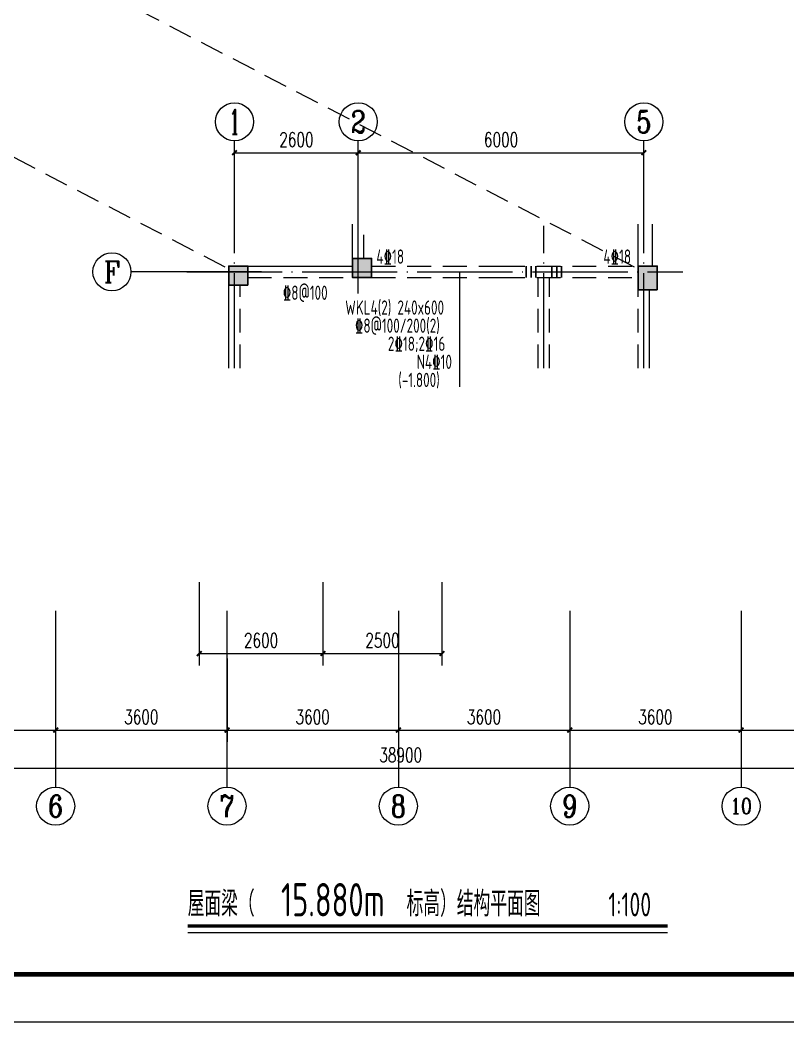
# Model space of a CAD drawing. Extents: x 1051052 to 1482120, y -981644 to -673261.
# Drawn here: x 1375868 to 1392001, y -981644 to -960599 of the extents above; entities that cross this region are included whole.
import ezdxf
from ezdxf.enums import TextEntityAlignment as Align

# ---------------------------------------------------------------- set-up
doc = ezdxf.new("R2010")
doc.units = 0
doc.header["$LTSCALE"] = 1000
doc.header["$MEASUREMENT"] = 0
doc.linetypes.add('DOTE', pattern=[2.42, 2, -0.2, 0.02, -0.2])
doc.linetypes.add('线型3', pattern=[750, 500, -250])
for name, color, linetype in [('AXIS', 3, 'Continuous'), ('AXIS_TEXT', 7, 'Continuous'), ('DIM_SYMB', 3, 'Continuous'), ('DOTE', 1, 'DOTE'), ('PUB_TEXT', 7, 'Continuous'), ('TK', 142, 'Continuous'), ('填充', 8, 'Continuous')]:
    doc.layers.add(name, color=color, linetype=linetype)
for name, color, linetype, lineweight in [('BEAM', 4, 'Continuous', 25), ('BEAM-DASH', 4, '线型3', 25), ('BEAM-JZ-H', 2, 'Continuous', 25), ('BEAM-JZ-NUM-H', 6, 'Continuous', 25), ('BEAM-REINGJ', 1, 'Continuous', 50), ('BEAM-YW-H', 7, 'Continuous', 25), ('COLU', 2, 'Continuous', 30)]:
    doc.layers.add(name, color=color, linetype=linetype, lineweight=lineweight)
doc.layers.add('COLU-HATCH', color=7, linetype='Continuous', lineweight=25, true_color=0x5b5b5b)
doc.styles.add('_TCH_AXIS', font='COMPLEX', dxfattribs={"bigfont": 'GBCBIG'})
doc.styles.add('_TCH_DIM_T3', font='SIMPLEX', dxfattribs={"width": 0.705882, "bigfont": 'GBCBIG'})
doc.styles.add('COMPLEX', font='COMPLEX')
doc.styles.get("Standard").update_dxf_attribs({"font": 'tssdeng.shx', "width": 0.7, "bigfont": '0hztxt.shx'})
doc.styles.add('TSSD_Dimension', font='Tssdeng.shx', dxfattribs={"width": 0.7, "bigfont": 'Hztxt.shx'})
doc.dimstyles.new('_TCH_ARCH&&100', dxfattribs={"dimtxt": 297.5, "dimasz": 100, "dimexe": 250, "dimexo": 300, "dimgap": 126.25, "dimtad": 1, "dimdec": 0, "dimzin": 0, "dimdsep": 46, "dimtxsty": '_TCH_DIM_T3', "dimblk": 'ARCHTICK', "dimcen": 0.09, "dimclrt": 7, "dimazin": 2, "dimtfac": 1, "dimtdec": 0, "dimtix": 1, "dimtmove": 2, "dimatfit": 3, "dimfxl": 0, "dimtolj": 1, "dimtzin": 0, "dimarcsym": 0})

# ---------------------------------------------------------------- blocks, each defined once
blk = doc.blocks.new('_ArchTick')
at = {"color": 0, "linetype": 'ByBlock', "const_width": 0.4}
blk.add_lwpolyline([(-0.5, -0.5), (0.5, 0.5)], dxfattribs=at)
blk = doc.blocks.new('*D280')
at = {"layer": 'AXIS', "color": 0, "lineweight": -2, "transparency": 16777216}
for p, q in [((1376616, -974012), (1376616, -975762)), ((1380216, -974012), (1380216, -975762)), ((1376616, -975512), (1380216, -975512))]:
    blk.add_line(p, q, dxfattribs=at)
at = {"layer": 'Defpoints', "color": 0, "transparency": 16777216}
for p in [(1376616, -973012), (1380216, -973012), (1380216, -975512)]:
    blk.add_point(p, dxfattribs=at)
at = {"layer": 'AXIS', "color": 0, "lineweight": -2, "transparency": 16777216, "xscale": 100, "yscale": 100, "zscale": 100, "rotation": 180}
blk.add_blockref('_ArchTick', (1376616, -975512), dxfattribs=at)
at = {"layer": 'AXIS', "color": 0, "lineweight": -2, "transparency": 16777216, "xscale": 100, "yscale": 100, "zscale": 100}
blk.add_blockref('_ArchTick', (1380216, -975512), dxfattribs=at)
at = {"layer": 'AXIS', "color": 7, "transparency": 16777216, "insert": (1378416, -975237), "char_height": 297.5, "attachment_point": 5, "style": '_TCH_DIM_T3'}
blk.add_mtext('\\A1;3600', dxfattribs=at)
blk = doc.blocks.new('*D281')
at = {"layer": 'AXIS', "color": 0, "lineweight": -2, "transparency": 16777216}
for p, q in [((1380216, -974012), (1380216, -975762)), ((1383816, -974012), (1383816, -975762)), ((1380216, -975512), (1383816, -975512))]:
    blk.add_line(p, q, dxfattribs=at)
at = {"layer": 'Defpoints', "color": 0, "transparency": 16777216}
for p in [(1380216, -973012), (1383816, -973012), (1383816, -975512)]:
    blk.add_point(p, dxfattribs=at)
at = {"layer": 'AXIS', "color": 0, "lineweight": -2, "transparency": 16777216, "xscale": 100, "yscale": 100, "zscale": 100, "rotation": 180}
blk.add_blockref('_ArchTick', (1380216, -975512), dxfattribs=at)
at = {"layer": 'AXIS', "color": 0, "lineweight": -2, "transparency": 16777216, "xscale": 100, "yscale": 100, "zscale": 100}
blk.add_blockref('_ArchTick', (1383816, -975512), dxfattribs=at)
at = {"layer": 'AXIS', "color": 7, "transparency": 16777216, "insert": (1382016, -975237), "char_height": 297.5, "attachment_point": 5, "style": '_TCH_DIM_T3'}
blk.add_mtext('\\A1;3600', dxfattribs=at)
blk = doc.blocks.new('*D282')
at = {"layer": 'AXIS', "color": 0, "lineweight": -2, "transparency": 16777216}
for p, q in [((1383816, -974012), (1383816, -975762)), ((1387416, -974012), (1387416, -975762)), ((1383816, -975512), (1387416, -975512))]:
    blk.add_line(p, q, dxfattribs=at)
at = {"layer": 'Defpoints', "color": 0, "transparency": 16777216}
for p in [(1383816, -973012), (1387416, -973012), (1387416, -975512)]:
    blk.add_point(p, dxfattribs=at)
at = {"layer": 'AXIS', "color": 0, "lineweight": -2, "transparency": 16777216, "xscale": 100, "yscale": 100, "zscale": 100, "rotation": 180}
blk.add_blockref('_ArchTick', (1383816, -975512), dxfattribs=at)
at = {"layer": 'AXIS', "color": 0, "lineweight": -2, "transparency": 16777216, "xscale": 100, "yscale": 100, "zscale": 100}
blk.add_blockref('_ArchTick', (1387416, -975512), dxfattribs=at)
at = {"layer": 'AXIS', "color": 7, "transparency": 16777216, "insert": (1385616, -975237), "char_height": 297.5, "attachment_point": 5, "style": '_TCH_DIM_T3'}
blk.add_mtext('\\A1;3600', dxfattribs=at)
blk = doc.blocks.new('*D283')
at = {"layer": 'AXIS', "color": 0, "lineweight": -2, "transparency": 16777216}
for p, q in [((1387416, -974012), (1387416, -975762)), ((1391016, -974012), (1391016, -975762)), ((1387416, -975512), (1391016, -975512))]:
    blk.add_line(p, q, dxfattribs=at)
at = {"layer": 'Defpoints', "color": 0, "transparency": 16777216}
for p in [(1387416, -973012), (1391016, -973012), (1391016, -975512)]:
    blk.add_point(p, dxfattribs=at)
at = {"layer": 'AXIS', "color": 0, "lineweight": -2, "transparency": 16777216, "xscale": 100, "yscale": 100, "zscale": 100, "rotation": 180}
blk.add_blockref('_ArchTick', (1387416, -975512), dxfattribs=at)
at = {"layer": 'AXIS', "color": 0, "lineweight": -2, "transparency": 16777216, "xscale": 100, "yscale": 100, "zscale": 100}
blk.add_blockref('_ArchTick', (1391016, -975512), dxfattribs=at)
at = {"layer": 'AXIS', "color": 7, "transparency": 16777216, "insert": (1389216, -975237), "char_height": 297.5, "attachment_point": 5, "style": '_TCH_DIM_T3'}
blk.add_mtext('\\A1;3600', dxfattribs=at)
blk = doc.blocks.new('*D284')
at = {"layer": 'AXIS', "color": 0, "lineweight": -2, "transparency": 16777216}
for p, q in [((1391016, -974012), (1391016, -975762)), ((1394616, -974012), (1394616, -975762)), ((1391016, -975512), (1394616, -975512))]:
    blk.add_line(p, q, dxfattribs=at)
at = {"layer": 'Defpoints', "color": 0, "transparency": 16777216}
for p in [(1391016, -973012), (1394616, -973012), (1394616, -975512)]:
    blk.add_point(p, dxfattribs=at)
at = {"layer": 'AXIS', "color": 0, "lineweight": -2, "transparency": 16777216, "xscale": 100, "yscale": 100, "zscale": 100, "rotation": 180}
blk.add_blockref('_ArchTick', (1391016, -975512), dxfattribs=at)
at = {"layer": 'AXIS', "color": 0, "lineweight": -2, "transparency": 16777216, "xscale": 100, "yscale": 100, "zscale": 100}
blk.add_blockref('_ArchTick', (1394616, -975512), dxfattribs=at)
at = {"layer": 'AXIS', "color": 7, "transparency": 16777216, "insert": (1392816, -975237), "char_height": 297.5, "attachment_point": 5, "style": '_TCH_DIM_T3'}
blk.add_mtext('\\A1;3600', dxfattribs=at)
blk = doc.blocks.new('*D286')
at = {"layer": 'AXIS', "color": 0, "lineweight": -2, "transparency": 16777216}
for p, q in [((1364416, -974812), (1364416, -976562)), ((1403316, -974812), (1403316, -976562)), ((1364416, -976312), (1403316, -976312))]:
    blk.add_line(p, q, dxfattribs=at)
at = {"layer": 'Defpoints', "color": 0, "transparency": 16777216}
for p in [(1364416, -973012), (1403316, -973012), (1403316, -976312)]:
    blk.add_point(p, dxfattribs=at)
at = {"layer": 'AXIS', "color": 0, "lineweight": -2, "transparency": 16777216, "xscale": 100, "yscale": 100, "zscale": 100, "rotation": 180}
blk.add_blockref('_ArchTick', (1364416, -976312), dxfattribs=at)
at = {"layer": 'AXIS', "color": 0, "lineweight": -2, "transparency": 16777216, "xscale": 100, "yscale": 100, "zscale": 100}
blk.add_blockref('_ArchTick', (1403316, -976312), dxfattribs=at)
at = {"layer": 'AXIS', "color": 7, "transparency": 16777216, "insert": (1383866, -976037), "char_height": 297.5, "attachment_point": 5, "style": '_TCH_DIM_T3'}
blk.add_mtext('\\A1;38900', dxfattribs=at)
blk = doc.blocks.new('_AXISO')
blk.add_circle((0, 0), 0.5)
at = {"layer": 'AXIS_TEXT', "style": 'COMPLEX', "width": 1.041667}
blk.add_attdef('A', text='', height=0.56, dxfattribs=at).set_placement((-0.25, -0.28), (0.25, -0.28), align=Align.FIT)
blk = doc.blocks.new('*D290')
at = {"layer": 'AXIS', "color": 0, "lineweight": -2, "transparency": 16777216}
for p, q in [((1373616, -974012), (1373616, -975762)), ((1376616, -974012), (1376616, -975762)), ((1373616, -975512), (1376616, -975512))]:
    blk.add_line(p, q, dxfattribs=at)
at = {"layer": 'Defpoints', "color": 0, "transparency": 16777216}
for p in [(1373616, -973012), (1376616, -973012), (1376616, -975512)]:
    blk.add_point(p, dxfattribs=at)
at = {"layer": 'AXIS', "color": 0, "lineweight": -2, "transparency": 16777216, "xscale": 100, "yscale": 100, "zscale": 100, "rotation": 180}
blk.add_blockref('_ArchTick', (1373616, -975512), dxfattribs=at)
at = {"layer": 'AXIS', "color": 0, "lineweight": -2, "transparency": 16777216, "xscale": 100, "yscale": 100, "zscale": 100}
blk.add_blockref('_ArchTick', (1376616, -975512), dxfattribs=at)
at = {"layer": 'AXIS', "color": 7, "transparency": 16777216, "insert": (1375116, -975237), "char_height": 297.5, "attachment_point": 5, "style": '_TCH_DIM_T3'}
blk.add_mtext('\\A1;3000', dxfattribs=at)
blk = doc.blocks.new('*D344')
at = {"layer": 'AXIS', "color": 0, "lineweight": -2, "transparency": 16777216}
for p, q in [((1380374, -964586), (1380374, -963136)), ((1382974, -964586), (1382974, -963136)), ((1380374, -963386), (1382974, -963386))]:
    blk.add_line(p, q, dxfattribs=at)
at = {"layer": 'Defpoints', "color": 0, "transparency": 16777216}
for p in [(1382974, -963386), (1380374, -964886), (1382974, -964886)]:
    blk.add_point(p, dxfattribs=at)
at = {"layer": 'AXIS', "color": 0, "lineweight": -2, "transparency": 16777216, "xscale": 100, "yscale": 100, "zscale": 100, "rotation": 180}
blk.add_blockref('_ArchTick', (1380374, -963386), dxfattribs=at)
at = {"layer": 'AXIS', "color": 0, "lineweight": -2, "transparency": 16777216, "xscale": 100, "yscale": 100, "zscale": 100}
blk.add_blockref('_ArchTick', (1382974, -963386), dxfattribs=at)
at = {"layer": 'AXIS', "color": 7, "transparency": 16777216, "insert": (1381674, -963111), "char_height": 297.5, "attachment_point": 5, "style": '_TCH_DIM_T3'}
blk.add_mtext('\\A1;2600', dxfattribs=at)
blk = doc.blocks.new('*D345')
at = {"layer": 'AXIS', "color": 0, "lineweight": -2, "transparency": 16777216}
for p, q in [((1382974, -964586), (1382974, -963136)), ((1388974, -964586), (1388974, -963136)), ((1382974, -963386), (1388974, -963386))]:
    blk.add_line(p, q, dxfattribs=at)
at = {"layer": 'Defpoints', "color": 0, "transparency": 16777216}
for p in [(1388974, -963386), (1382974, -964886), (1388974, -964886)]:
    blk.add_point(p, dxfattribs=at)
at = {"layer": 'AXIS', "color": 0, "lineweight": -2, "transparency": 16777216, "xscale": 100, "yscale": 100, "zscale": 100, "rotation": 180}
blk.add_blockref('_ArchTick', (1382974, -963386), dxfattribs=at)
at = {"layer": 'AXIS', "color": 0, "lineweight": -2, "transparency": 16777216, "xscale": 100, "yscale": 100, "zscale": 100}
blk.add_blockref('_ArchTick', (1388974, -963386), dxfattribs=at)
at = {"layer": 'AXIS', "color": 7, "transparency": 16777216, "insert": (1385974, -963111), "char_height": 297.5, "attachment_point": 5, "style": '_TCH_DIM_T3'}
blk.add_mtext('\\A1;6000', dxfattribs=at)
blk = doc.blocks.new('A2K')
at = {"layer": 'TK'}
blk.add_lwpolyline([(0, 0), (59400, 0), (59400, 42000), (0, 42000)], close=True, dxfattribs=at)
at = {"layer": 'TK', "const_width": 100}
blk.add_lwpolyline([(2500, 1000), (58400, 1000), (58400, 41000), (2500, 41000)], close=True, dxfattribs=at)
blk = doc.blocks.new('*D1370')
at = {"layer": 'AXIS', "color": 0, "lineweight": -2, "transparency": 16777216}
for p, q in [((1379632, -972404), (1379632, -974154)), ((1382232, -972404), (1382232, -974154)), ((1379632, -973904), (1382232, -973904))]:
    blk.add_line(p, q, dxfattribs=at)
at = {"layer": 'Defpoints', "color": 0, "transparency": 16777216}
for p in [(1379632, -971929), (1382232, -971929), (1382232, -973904)]:
    blk.add_point(p, dxfattribs=at)
at = {"layer": 'AXIS', "color": 0, "lineweight": -2, "transparency": 16777216, "xscale": 100, "yscale": 100, "zscale": 100, "rotation": 180}
blk.add_blockref('_ArchTick', (1379632, -973904), dxfattribs=at)
at = {"layer": 'AXIS', "color": 0, "lineweight": -2, "transparency": 16777216, "xscale": 100, "yscale": 100, "zscale": 100}
blk.add_blockref('_ArchTick', (1382232, -973904), dxfattribs=at)
at = {"layer": 'AXIS', "color": 7, "transparency": 16777216, "insert": (1380932, -973629), "char_height": 297.5, "attachment_point": 5, "style": '_TCH_DIM_T3'}
blk.add_mtext('\\A1;2600', dxfattribs=at)
blk = doc.blocks.new('*D1371')
at = {"layer": 'AXIS', "color": 0, "lineweight": -2, "transparency": 16777216}
for p, q in [((1382232, -972404), (1382232, -974154)), ((1384732, -972404), (1384732, -974154)), ((1382232, -973904), (1384732, -973904))]:
    blk.add_line(p, q, dxfattribs=at)
at = {"layer": 'Defpoints', "color": 0, "transparency": 16777216}
for p in [(1382232, -971929), (1384732, -971929), (1384732, -973904)]:
    blk.add_point(p, dxfattribs=at)
at = {"layer": 'AXIS', "color": 0, "lineweight": -2, "transparency": 16777216, "xscale": 100, "yscale": 100, "zscale": 100, "rotation": 180}
blk.add_blockref('_ArchTick', (1382232, -973904), dxfattribs=at)
at = {"layer": 'AXIS', "color": 0, "lineweight": -2, "transparency": 16777216, "xscale": 100, "yscale": 100, "zscale": 100}
blk.add_blockref('_ArchTick', (1384732, -973904), dxfattribs=at)
at = {"layer": 'AXIS', "color": 7, "transparency": 16777216, "insert": (1383482, -973629), "char_height": 297.5, "attachment_point": 5, "style": '_TCH_DIM_T3'}
blk.add_mtext('\\A1;2500', dxfattribs=at)

msp = doc.modelspace()

# ---------------------------------------------------------------- hatches: boundary and pattern name
at = {"layer": 'COLU-HATCH', "transparency": 33554687}
for points in [[(1383253.751, -966007.61), (1383253.751, -965607.61), (1382853.751, -965607.61), (1382853.751, -966007.61)], [(1380653.751, -966167.61), (1380653.751, -965767.61), (1380253.751, -965767.61), (1380253.751, -966167.61)], [(1389253.751, -966267.61), (1389253.751, -965767.61), (1388853.751, -965767.61), (1388853.751, -966267.61)]]:
    msp.add_hatch(color=256, dxfattribs=at).paths.add_polyline_path(points, flags=0)

# ---------------------------------------------------------------- linework, layer by layer
at = {"layer": 'AXIS'}
for p, q in [((1380373.751, -964886.162), (1380373.751, -963136.194)), ((1382973.751, -964886.162), (1382973.751, -963136.194)), ((1388973.751, -964886.162), (1388973.751, -963136.194)), ((1380939.197, -965887.61), (1378198.456, -965887.61)), ((1376615.66, -973011.764), (1376615.66, -976710.424)), ((1380215.66, -973011.764), (1380215.66, -976710.424)), ((1383815.66, -973011.764), (1383815.66, -976710.424)), ((1387415.66, -973011.764), (1387415.66, -976710.424)), ((1391015.66, -973011.764), (1391015.66, -976710.424))]:
    msp.add_line(p, q, dxfattribs=at)
at = {"layer": 'BEAM'}
for p, q in [((1382853.751, -965607.61), (1382853.751, -964886.162)), ((1388853.751, -965767.61), (1388853.751, -964886.162)), ((1389153.751, -965767.61), (1389153.751, -964886.162)), ((1380653.751, -965767.61), (1382853.751, -965767.61)), ((1380253.751, -967912.942), (1380253.751, -966167.61)), ((1389093.751, -967912.942), (1389093.751, -966267.61))]:
    msp.add_line(p, q, dxfattribs=at)
at = {"layer": 'BEAM-DASH', "ltscale": 0.001}
for p, q in [((1364415.66, -957611.764), (1380373.751, -965887.61)), ((1373015.66, -957611.764), (1388973.751, -965887.61)), ((1383093.751, -965607.61), (1383093.751, -964886.162)), ((1383253.751, -965767.61), (1385973.724, -965767.61)), ((1385973.724, -965767.61), (1388853.751, -965767.61)), ((1380493.751, -967912.942), (1380493.751, -966167.61)), ((1380653.751, -966007.61), (1382853.751, -966007.61)), ((1383253.751, -966007.61), (1385973.724, -966007.61)), ((1385973.724, -966007.61), (1388853.751, -966007.61)), ((1386753.751, -967912.942), (1386753.751, -966007.61)), ((1386993.751, -967912.942), (1386993.751, -966007.61)), ((1388853.751, -967912.942), (1388853.751, -966267.61))]:
    msp.add_line(p, q, dxfattribs=at)
at = {"layer": 'BEAM-JZ-H'}
msp.add_line((1385109.766, -968305.17), (1385109.766, -965887.61), dxfattribs=at)
at = {"layer": 'BEAM-REINGJ', "const_width": 35}
for points in [[(1386503.751, -965767.61), (1386503.751, -966007.61)], [(1386603.751, -965767.61), (1386603.751, -966007.61)], [(1386703.751, -965767.61), (1386703.751, -966007.61)], [(1387043.751, -965767.61), (1387043.751, -966007.61)], [(1387143.751, -965767.61), (1387143.751, -966007.61)], [(1387243.751, -965767.61), (1387243.751, -966007.61)]]:
    msp.add_lwpolyline(points, dxfattribs=at)
at = {"layer": 'COLU'}
for points in [[(1383253.751, -966007.61), (1383253.751, -965607.61), (1382853.751, -965607.61), (1382853.751, -966007.61)], [(1380653.751, -966167.61), (1380653.751, -965767.61), (1380253.751, -965767.61), (1380253.751, -966167.61)], [(1389253.751, -966267.61), (1389253.751, -965767.61), (1388853.751, -965767.61), (1388853.751, -966267.61)]]:
    msp.add_lwpolyline(points, close=True, dxfattribs=at)
at = {"layer": 'DIM_SYMB', "const_width": 70}
msp.add_lwpolyline([(1379389.652, -979627.318), (1389472.03, -979627.318)], dxfattribs=at)
at = {"layer": 'DIM_SYMB'}
msp.add_lwpolyline([(1379389.652, -979767.318), (1389472.03, -979767.318)], dxfattribs=at)
at = {"layer": 'DOTE'}
for p, q in [((1380373.751, -967912.942), (1380373.751, -964886.162)), ((1382973.751, -966346.121), (1382973.751, -964886.162)), ((1388973.751, -967912.942), (1388973.751, -964886.162)), ((1386873.751, -967912.942), (1386873.751, -964919.891)), ((1379373.751, -965887.61), (1389789.512, -965887.61))]:
    msp.add_line(p, q, dxfattribs=at)

# ---------------------------------------------------------------- block references
at = {"layer": 'AXIS'}
ref = msp.add_blockref('_AXISO', (1380373.751, -962736.194), dxfattribs=dict(at, xscale=800, yscale=800, zscale=800))
ref.add_attrib('A', '1', dxfattribs={"layer": 'AXIS_TEXT', "height": 514.721, "style": '_TCH_AXIS'}).set_placement((1380263.454, -962993.554), (1380484.048, -962993.554), align=Align.FIT)
ref = msp.add_blockref('_AXISO', (1382973.751, -962736.194), dxfattribs=dict(at, xscale=800, yscale=800, zscale=800))
ref.add_attrib('A', '2', dxfattribs={"layer": 'AXIS_TEXT', "height": 465.948, "style": '_TCH_AXIS'}).set_placement((1382818.435, -962969.168), (1383129.067, -962969.168), align=Align.FIT)
ref = msp.add_blockref('_AXISO', (1388973.751, -962736.194), dxfattribs=dict(at, xscale=800, yscale=800, zscale=800))
ref.add_attrib('A', '5', dxfattribs={"layer": 'AXIS_TEXT', "height": 465.948, "style": '_TCH_AXIS'}).set_placement((1388818.435, -962969.168), (1389129.067, -962969.168), align=Align.FIT)
ref = msp.add_blockref('_AXISO', (1377798.456, -965887.61), dxfattribs=dict(at, xscale=800, yscale=800, zscale=800))
ref.add_attrib('A', 'F', dxfattribs={"layer": 'AXIS_TEXT', "height": 445.442, "style": '_TCH_AXIS'}).set_placement((1377628.764, -966110.33), (1377968.148, -966110.33), align=Align.FIT)
ref = msp.add_blockref('_AXISO', (1376615.66, -977110.424), dxfattribs=dict(at, xscale=800, yscale=800, zscale=800))
ref.add_attrib('A', '6', dxfattribs={"layer": 'AXIS_TEXT', "height": 465.948, "style": '_TCH_AXIS'}).set_placement((1376460.344, -977343.398), (1376770.976, -977343.398), align=Align.FIT)
ref = msp.add_blockref('_AXISO', (1380215.66, -977110.424), dxfattribs=dict(at, xscale=800, yscale=800, zscale=800))
ref.add_attrib('A', '7', dxfattribs={"layer": 'AXIS_TEXT', "height": 465.948, "style": '_TCH_AXIS'}).set_placement((1380060.344, -977343.398), (1380370.976, -977343.398), align=Align.FIT)
ref = msp.add_blockref('_AXISO', (1383815.66, -977110.424), dxfattribs=dict(at, xscale=800, yscale=800, zscale=800))
ref.add_attrib('A', '8', dxfattribs={"layer": 'AXIS_TEXT', "height": 465.948, "style": '_TCH_AXIS'}).set_placement((1383660.344, -977343.398), (1383970.976, -977343.398), align=Align.FIT)
ref = msp.add_blockref('_AXISO', (1387415.66, -977110.424), dxfattribs=dict(at, xscale=800, yscale=800, zscale=800))
ref.add_attrib('A', '9', dxfattribs={"layer": 'AXIS_TEXT', "height": 465.948, "style": '_TCH_AXIS'}).set_placement((1387260.344, -977343.398), (1387570.976, -977343.398), align=Align.FIT)
ref = msp.add_blockref('_AXISO', (1391015.66, -977110.424), dxfattribs=dict(at, xscale=800, yscale=800, zscale=800))
ref.add_attrib('A', '10', dxfattribs={"layer": 'AXIS_TEXT', "height": 328.4455, "style": '_TCH_AXIS'}).set_placement((1390788.876, -977274.647), (1391242.444, -977274.647), align=Align.FIT)
at = {"layer": '填充'}
msp.add_blockref('A2K', (1357539.011, -981643.929), dxfattribs=at)

# ---------------------------------------------------------------- texts
at = {"layer": 'BEAM-JZ-H', "style": 'TSSD_Dimension', "width": 0.7}
for s, p in [('%%1328@100/200(2)', (1382901.399, -967167.941)), ('2%%13218;2%%13216', (1383596.305, -967547.941)), ('N4%%13210', (1384202.074, -967927.941)), ('(-1.800)', (1383814.382, -968307.941))]:
    msp.add_text(s, height=300, dxfattribs=at).set_placement(p)
at = {"layer": 'BEAM-JZ-NUM-H', "style": 'TSSD_Dimension', "width": 0.7}
msp.add_text('WKL4(2) 240x600', height=300, dxfattribs=at).set_placement((1382698.94, -966787.941))
at = {"layer": 'BEAM-YW-H', "style": 'TSSD_Dimension', "width": 0.7}
for s, p in [('4%%13218', (1383353.751, -965717.61)), ('4%%13218', (1388123.751, -965717.61)), ('%%1328@100', (1381386.841, -966477.383))]:
    msp.add_text(s, height=300, dxfattribs=at).set_placement(p)
at = {"layer": 'PUB_TEXT', "color": 7, "width": 0.7}
for s, height, p in [('15.880m', 700, (1381349.652, -979426.688)), ('屋面梁（', 529.1339, (1379389.652, -979426.688)), ('标高）结构平面图', 529.1339, (1383988.114, -979426.688)), ('1:100', 500, (1388227.799, -979426.688))]:
    msp.add_text(s, height=height, dxfattribs=at).set_placement(p)

# ---------------------------------------------------------------- dimensions: what is measured, and where the dimension line sits
at = {"layer": 'AXIS'}
for p1, p2, distance, picture, middle in [((1380373.751, -964886.162), (1382973.751, -964886.162), 1499.968, '*D344', (1381673.751, -963111.194)), ((1382973.751, -964886.162), (1388973.751, -964886.162), 1499.968, '*D345', (1385973.751, -963111.194)), ((1379631.704, -971928.633), (1382231.704, -971928.633), -1975.161, '*D1370', (1380931.704, -973628.794)), ((1382231.704, -971928.633), (1384731.704, -971928.633), -1975.161, '*D1371', (1383481.704, -973628.794)), ((1364415.66, -973011.764), (1403315.66, -973011.764), -3300, '*D286', (1383865.66, -976036.764)), ((1376615.66, -973011.764), (1380215.66, -973011.764), -2500, '*D280', (1378415.66, -975236.764)), ((1380215.66, -973011.764), (1383815.66, -973011.764), -2500, '*D281', (1382015.66, -975236.764)), ((1383815.66, -973011.764), (1387415.66, -973011.764), -2500, '*D282', (1385615.66, -975236.764)), ((1387415.66, -973011.764), (1391015.66, -973011.764), -2500, '*D283', (1389215.66, -975236.764)), ((1391015.66, -973011.764), (1394615.66, -973011.764), -2500, '*D284', (1392815.66, -975236.764))]:
    dim = msp.add_aligned_dim(p1=p1, p2=p2, distance=distance, dimstyle='_TCH_ARCH&&100', dxfattribs=at)
    dim.commit()
    dim.dimension.update_dxf_attribs({"geometry": picture, "text_midpoint": middle})
dim = msp.add_linear_dim(base=(1376615.66, -975511.764), p1=(1373615.66, -973011.764), p2=(1376615.66, -973011.764), angle=180, dimstyle='_TCH_ARCH&&100', dxfattribs=at)
dim.commit()
dim.dimension.update_dxf_attribs({"geometry": '*D290', "text_midpoint": (1375115.66, -975236.764)})

doc.saveas('drawing.dxf')
